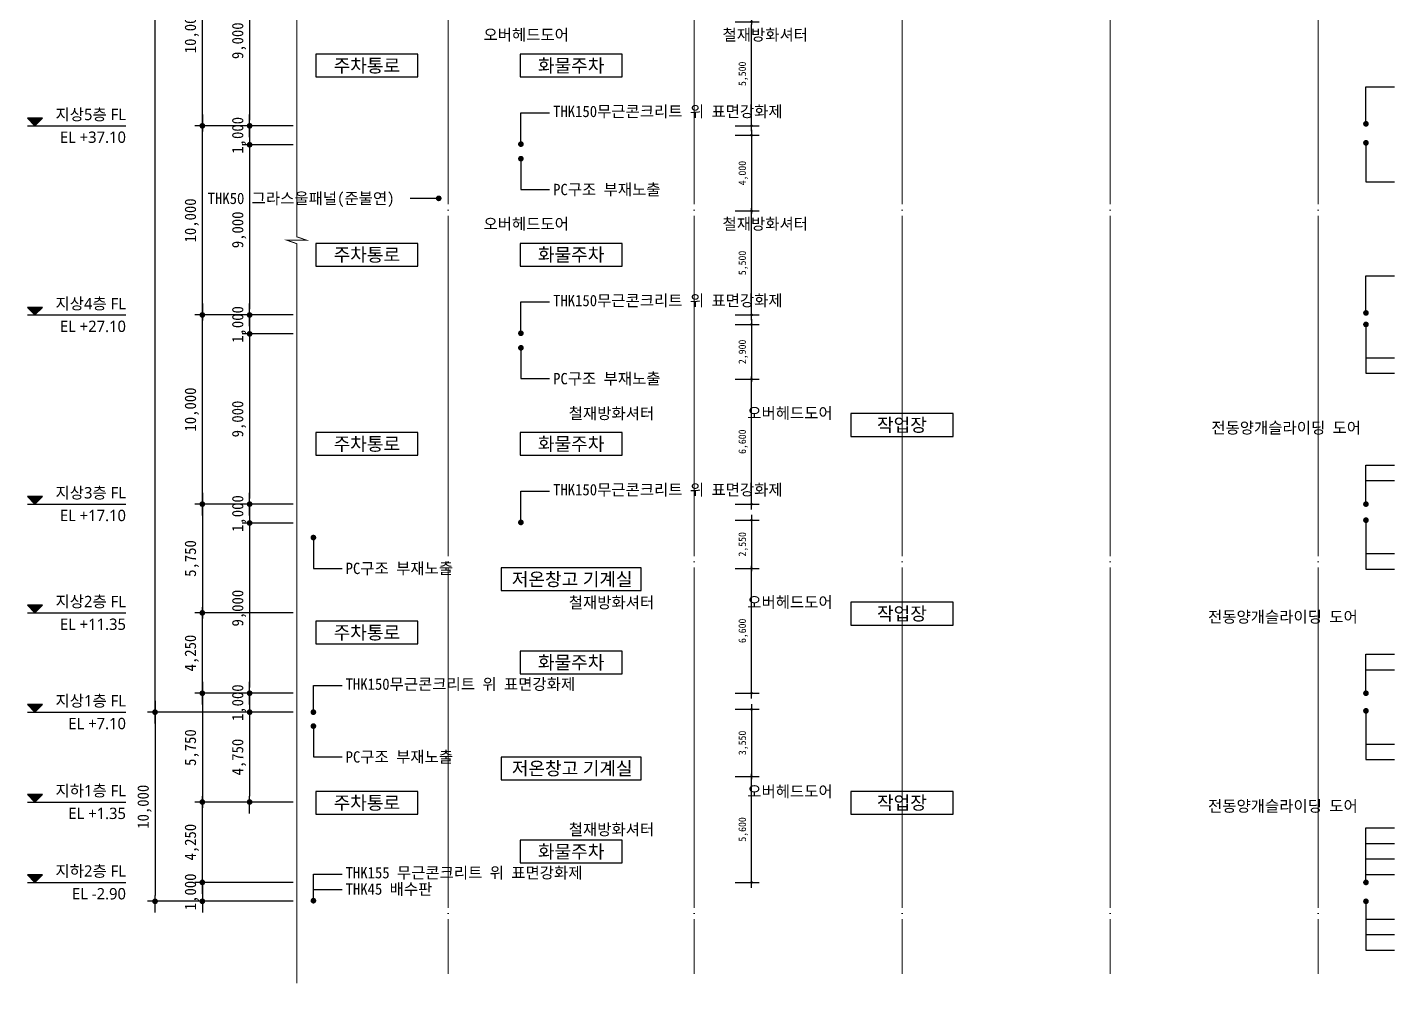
# Model space of a CAD drawing. Header units: inches. Extents: x -1307703 to -645498, y 230939 to 338158.
# Drawn here: x -803686 to -731385, y 231854 to 282415 of the extents above; entities that cross this region are included whole.
import ezdxf
from ezdxf.enums import TextEntityAlignment as Align

# ---------------------------------------------------------------- set-up
doc = ezdxf.new("R2010")
doc.units = ezdxf.units.IN
doc.header["$MEASUREMENT"] = 0
doc.linetypes.add('CEN', pattern=[62, 60, -1, 0, -1])
doc.layers.get('0').update_dxf_attribs({"linetype": 'CONTINUOUS'})
for name, color, linetype, lineweight in [('A-CNTL', 1, 'CEN', 15), ('A-DIMS', 7, 'CONTINUOUS', 25), ('A-MKXS-LEAD', 7, 'CONTINUOUS', 25), ('A-MKXS-TEXT1', 3, 'CONTINUOUS', 25), ('A-MKXX-NAME', 3, 'CONTINUOUS', 25), ('A-MKXX-SYMB', 7, 'CONTINUOUS', 25), ('A-XXXX-SYMB', 7, 'CONTINUOUS', 25), ('A-XXXX-TXT2', 3, 'CONTINUOUS', 25)]:
    doc.layers.add(name, color=color, linetype=linetype, lineweight=lineweight)
doc.layers.add('AA-MARK', color=1, linetype='CONTINUOUS')
doc.styles.add('HY울릉도L', font='')
doc.styles.add('돋움체', font='')
doc.styles.add('맑은고딕', font='malgun.ttf')
doc.styles.get('HY울릉도L').set_extended_font_data('HYwulM')
doc.styles.get('돋움체').set_extended_font_data('DotumChe')
doc.dimstyles.new('CDIM', dxfattribs={"dimtxt": 3, "dimasz": 1.5, "dimexe": 2, "dimexo": 1, "dimgap": 1, "dimtad": 1, "dimdec": 0, "dimrnd": 0.5, "dimzin": 0, "dimdsep": 32, "dimlunit": 6, "dimtxsty": 'HY울릉도L', "dimblk1": '_CIDOT', "dimblk2": '_CIDOT', "dimsah": 1, "dimcen": 5.5, "dimclrd": 2, "dimclre": 2, "dimclrt": 7, "dimadec": 0, "dimazin": 0, "dimtfac": 1, "dimtdec": 0, "dimtix": 1, "dimtmove": 2, "dimatfit": 1, "dimldrblk": '_CIDOT', "dimfxl": 1, "dimtolj": 1, "dimtzin": 0, "dimlwd": -1, "dimarcsym": 0})

# ---------------------------------------------------------------- blocks, each defined once
blk = doc.blocks.new('_CIDOT')
at = {"color": 0, "linetype": 'ByBlock'}
blk.add_line((2, 0), (-1, 0), dxfattribs=at)
at = {"color": 0, "linetype": 'ByBlock', "const_width": 0.5}
blk.add_lwpolyline([(-0.25, 0, 1), (0.25, 0, 1)], format="xyb", close=True, dxfattribs=at)
blk = doc.blocks.new('*D125')
at = {"layer": 'A-DIMS', "lineweight": -2, "transparency": 16777216}
for p, q in [((-789633, 247208), (-794833, 247208)), ((-789633, 241458), (-794833, 241458))]:
    blk.add_line(p, q, dxfattribs=at)
at = {"layer": 'A-DIMS', "transparency": 16777216}
blk.add_line((-794433, 246908), (-794433, 241758), dxfattribs=at)
at = {"layer": 'A-DIMS', "transparency": 16777216, "xscale": 300, "yscale": 300, "zscale": 300}
for p, rotation in [((-794433, 247208), 90), ((-794433, 241458), 270)]:
    blk.add_blockref('_CIDOT', p, dxfattribs=dict(at, rotation=rotation))
at = {"layer": 'A-DIMS', "color": 3, "transparency": 16777216, "insert": (-794990, 244333), "char_height": 600, "attachment_point": 5, "rotation": 90, "style": '돋움체'}
blk.add_mtext('\\A1;5,750', dxfattribs=at)
blk = doc.blocks.new('*D126')
at = {"layer": 'A-DIMS', "lineweight": -2, "transparency": 16777216}
for p, q in [((-789633, 251458), (-794833, 251458)), ((-789633, 247208), (-794833, 247208))]:
    blk.add_line(p, q, dxfattribs=at)
at = {"layer": 'A-DIMS', "transparency": 16777216}
blk.add_line((-794433, 247508), (-794433, 251158), dxfattribs=at)
at = {"layer": 'A-DIMS', "transparency": 16777216, "xscale": 300, "yscale": 300, "zscale": 300}
for p, rotation in [((-794433, 251458), 90), ((-794433, 247208), 270)]:
    blk.add_blockref('_CIDOT', p, dxfattribs=dict(at, rotation=rotation))
at = {"layer": 'A-DIMS', "color": 3, "transparency": 16777216, "insert": (-794990, 249333), "char_height": 600, "attachment_point": 5, "rotation": 90, "style": '돋움체'}
blk.add_mtext('\\A1;4,250', dxfattribs=at)
blk = doc.blocks.new('*D127')
at = {"layer": 'A-DIMS', "lineweight": -2, "transparency": 16777216}
for p, q in [((-789633, 267208), (-794833, 267208)), ((-789633, 257208), (-794833, 257208))]:
    blk.add_line(p, q, dxfattribs=at)
at = {"layer": 'A-DIMS', "transparency": 16777216}
blk.add_line((-794433, 257508), (-794433, 266908), dxfattribs=at)
at = {"layer": 'A-DIMS', "transparency": 16777216, "xscale": 300, "yscale": 300, "zscale": 300}
for p, rotation in [((-794433, 267208), 90), ((-794433, 257208), 270)]:
    blk.add_blockref('_CIDOT', p, dxfattribs=dict(at, rotation=rotation))
at = {"layer": 'A-DIMS', "color": 3, "transparency": 16777216, "insert": (-794990, 262208), "char_height": 600, "attachment_point": 5, "rotation": 90, "style": '돋움체'}
blk.add_mtext('\\A1;10,000', dxfattribs=at)
blk = doc.blocks.new('*D128')
at = {"layer": 'A-DIMS', "lineweight": -2, "transparency": 16777216}
for p, q in [((-789633, 277208), (-794833, 277208)), ((-789633, 267208), (-794833, 267208))]:
    blk.add_line(p, q, dxfattribs=at)
at = {"layer": 'A-DIMS', "transparency": 16777216}
blk.add_line((-794433, 267508), (-794433, 276908), dxfattribs=at)
at = {"layer": 'A-DIMS', "transparency": 16777216, "xscale": 300, "yscale": 300, "zscale": 300}
for p, rotation in [((-794433, 277208), 90), ((-794433, 267208), 270)]:
    blk.add_blockref('_CIDOT', p, dxfattribs=dict(at, rotation=rotation))
at = {"layer": 'A-DIMS', "color": 3, "transparency": 16777216, "insert": (-794990, 272208), "char_height": 600, "attachment_point": 5, "rotation": 90, "style": '돋움체'}
blk.add_mtext('\\A1;10,000', dxfattribs=at)
blk = doc.blocks.new('*D129')
at = {"layer": 'A-DIMS', "lineweight": -2, "transparency": 16777216}
for p, q in [((-789633, 287208), (-794833, 287208)), ((-789633, 277208), (-794833, 277208))]:
    blk.add_line(p, q, dxfattribs=at)
at = {"layer": 'A-DIMS', "transparency": 16777216}
blk.add_line((-794433, 277508), (-794433, 286908), dxfattribs=at)
at = {"layer": 'A-DIMS', "transparency": 16777216, "xscale": 300, "yscale": 300, "zscale": 300}
for p, rotation in [((-794433, 287208), 90), ((-794433, 277208), 270)]:
    blk.add_blockref('_CIDOT', p, dxfattribs=dict(at, rotation=rotation))
at = {"layer": 'A-DIMS', "color": 3, "transparency": 16777216, "insert": (-794990, 282208), "char_height": 600, "attachment_point": 5, "rotation": 90, "style": '돋움체'}
blk.add_mtext('\\A1;10,000', dxfattribs=at)
blk = doc.blocks.new('*D132')
at = {"layer": 'A-DIMS', "lineweight": -2, "transparency": 16777216}
for p, q in [((-789633, 322458), (-797333, 322458)), ((-789633, 246208), (-797333, 246208))]:
    blk.add_line(p, q, dxfattribs=at)
at = {"layer": 'A-DIMS', "transparency": 16777216}
blk.add_line((-796933, 246508), (-796933, 322158), dxfattribs=at)
at = {"layer": 'A-DIMS', "transparency": 16777216, "xscale": 300, "yscale": 300, "zscale": 300}
for p, rotation in [((-796933, 322458), 90), ((-796933, 246208), 270)]:
    blk.add_blockref('_CIDOT', p, dxfattribs=dict(at, rotation=rotation))
at = {"layer": 'A-DIMS', "color": 3, "transparency": 16777216, "insert": (-797490, 284333), "char_height": 600, "attachment_point": 5, "rotation": 90, "style": '돋움체'}
blk.add_mtext('\\A1;76,250', dxfattribs=at)
blk = doc.blocks.new('*D135')
at = {"layer": 'A-DIMS', "lineweight": -2, "transparency": 16777216}
for p, q in [((-789633, 257208), (-794833, 257208)), ((-789633, 251458), (-794833, 251458))]:
    blk.add_line(p, q, dxfattribs=at)
at = {"layer": 'A-DIMS', "transparency": 16777216}
blk.add_line((-794433, 256908), (-794433, 251758), dxfattribs=at)
at = {"layer": 'A-DIMS', "transparency": 16777216, "xscale": 300, "yscale": 300, "zscale": 300}
for p, rotation in [((-794433, 257208), 90), ((-794433, 251458), 270)]:
    blk.add_blockref('_CIDOT', p, dxfattribs=dict(at, rotation=rotation))
at = {"layer": 'A-DIMS', "color": 3, "transparency": 16777216, "insert": (-794990, 254333), "char_height": 600, "attachment_point": 5, "rotation": 90, "style": '돋움체'}
blk.add_mtext('\\A1;5,750', dxfattribs=at)
blk = doc.blocks.new('*D136')
at = {"layer": 'A-DIMS', "lineweight": -2, "transparency": 16777216}
for p, q in [((-789633, 241458), (-794833, 241458)), ((-789633, 237208), (-794833, 237208))]:
    blk.add_line(p, q, dxfattribs=at)
at = {"layer": 'A-DIMS', "transparency": 16777216}
blk.add_line((-794433, 237508), (-794433, 241158), dxfattribs=at)
at = {"layer": 'A-DIMS', "transparency": 16777216, "xscale": 300, "yscale": 300, "zscale": 300}
for p, rotation in [((-794433, 241458), 90), ((-794433, 237208), 270)]:
    blk.add_blockref('_CIDOT', p, dxfattribs=dict(at, rotation=rotation))
at = {"layer": 'A-DIMS', "color": 3, "transparency": 16777216, "insert": (-794990, 239333), "char_height": 600, "attachment_point": 5, "rotation": 90, "style": '돋움체'}
blk.add_mtext('\\A1;4,250', dxfattribs=at)
blk = doc.blocks.new('*D137')
at = {"layer": 'A-DIMS', "lineweight": -2, "transparency": 16777216}
for p, q in [((-789633, 237208), (-794833, 237208)), ((-789633, 236208), (-794833, 236208))]:
    blk.add_line(p, q, dxfattribs=at)
at = {"layer": 'A-DIMS', "transparency": 16777216}
for p, q in [((-794433, 237508), (-794433, 237808)), ((-794433, 237208), (-794433, 236208)), ((-794433, 235908), (-794433, 235608))]:
    blk.add_line(p, q, dxfattribs=at)
at = {"layer": 'A-DIMS', "transparency": 16777216, "xscale": 300, "yscale": 300, "zscale": 300}
for p, rotation in [((-794433, 237208), 270), ((-794433, 236208), 90)]:
    blk.add_blockref('_CIDOT', p, dxfattribs=dict(at, rotation=rotation))
at = {"layer": 'A-DIMS', "color": 3, "transparency": 16777216, "insert": (-794990, 236708), "char_height": 600, "attachment_point": 5, "rotation": 90, "style": '돋움체'}
blk.add_mtext('\\A1;1,000', dxfattribs=at)
blk = doc.blocks.new('*D138')
at = {"layer": 'A-DIMS', "lineweight": -2, "transparency": 16777216}
for p, q in [((-789633, 246208), (-797333, 246208)), ((-789633, 236208), (-797333, 236208))]:
    blk.add_line(p, q, dxfattribs=at)
at = {"layer": 'A-DIMS', "transparency": 16777216}
blk.add_line((-796933, 245908), (-796933, 236508), dxfattribs=at)
at = {"layer": 'A-DIMS', "transparency": 16777216, "xscale": 300, "yscale": 300, "zscale": 300}
for p, rotation in [((-796933, 246208), 90), ((-796933, 236208), 270)]:
    blk.add_blockref('_CIDOT', p, dxfattribs=dict(at, rotation=rotation))
at = {"layer": 'A-DIMS', "color": 3, "transparency": 16777216, "insert": (-797490, 241208), "char_height": 600, "attachment_point": 5, "rotation": 90, "style": '돋움체'}
blk.add_mtext('\\A1;10,000', dxfattribs=at)
blk = doc.blocks.new('*D144')
at = {"layer": 'A-DIMS', "lineweight": -2, "transparency": 16777216}
for p, q in [((-789633, 286208), (-792333, 286208)), ((-789633, 277208), (-792333, 277208))]:
    blk.add_line(p, q, dxfattribs=at)
at = {"layer": 'A-DIMS', "transparency": 16777216}
blk.add_line((-791933, 285908), (-791933, 277508), dxfattribs=at)
at = {"layer": 'A-DIMS', "transparency": 16777216, "xscale": 300, "yscale": 300, "zscale": 300}
for p, rotation in [((-791933, 286208), 90), ((-791933, 277208), 270)]:
    blk.add_blockref('_CIDOT', p, dxfattribs=dict(at, rotation=rotation))
at = {"layer": 'A-DIMS', "color": 3, "transparency": 16777216, "insert": (-792490, 281708), "char_height": 600, "attachment_point": 5, "rotation": 90, "style": '돋움체'}
blk.add_mtext('\\A1;9,000', dxfattribs=at)
blk = doc.blocks.new('*D145')
at = {"layer": 'A-DIMS', "transparency": 16777216}
for p, q in [((-791933, 277508), (-791933, 277808)), ((-791933, 277208), (-791933, 276208)), ((-791933, 275908), (-791933, 275608))]:
    blk.add_line(p, q, dxfattribs=at)
at = {"layer": 'A-DIMS', "lineweight": -2, "transparency": 16777216}
for p, q in [((-789633, 277208), (-792333, 277208)), ((-789633, 276208), (-792333, 276208))]:
    blk.add_line(p, q, dxfattribs=at)
at = {"layer": 'A-DIMS', "transparency": 16777216, "xscale": 300, "yscale": 300, "zscale": 300}
for p, rotation in [((-791933, 277208), 270), ((-791933, 276208), 90)]:
    blk.add_blockref('_CIDOT', p, dxfattribs=dict(at, rotation=rotation))
at = {"layer": 'A-DIMS', "color": 3, "transparency": 16777216, "insert": (-792490, 276708), "char_height": 600, "attachment_point": 5, "rotation": 90, "style": '돋움체'}
blk.add_mtext('\\A1;1,000', dxfattribs=at)
blk = doc.blocks.new('*D146')
at = {"layer": 'A-DIMS', "lineweight": -2, "transparency": 16777216}
for p, q in [((-789633, 276208), (-792333, 276208)), ((-789633, 267208), (-792333, 267208))]:
    blk.add_line(p, q, dxfattribs=at)
at = {"layer": 'A-DIMS', "transparency": 16777216}
blk.add_line((-791933, 275908), (-791933, 267508), dxfattribs=at)
at = {"layer": 'A-DIMS', "transparency": 16777216, "xscale": 300, "yscale": 300, "zscale": 300}
for p, rotation in [((-791933, 276208), 90), ((-791933, 267208), 270)]:
    blk.add_blockref('_CIDOT', p, dxfattribs=dict(at, rotation=rotation))
at = {"layer": 'A-DIMS', "color": 3, "transparency": 16777216, "insert": (-792490, 271708), "char_height": 600, "attachment_point": 5, "rotation": 90, "style": '돋움체'}
blk.add_mtext('\\A1;9,000', dxfattribs=at)
blk = doc.blocks.new('*D147')
at = {"layer": 'A-DIMS', "transparency": 16777216}
for p, q in [((-791933, 267508), (-791933, 267808)), ((-791933, 267208), (-791933, 266208)), ((-791933, 265908), (-791933, 265608))]:
    blk.add_line(p, q, dxfattribs=at)
at = {"layer": 'A-DIMS', "lineweight": -2, "transparency": 16777216}
for p, q in [((-789633, 267208), (-792333, 267208)), ((-789633, 266208), (-792333, 266208))]:
    blk.add_line(p, q, dxfattribs=at)
at = {"layer": 'A-DIMS', "transparency": 16777216, "xscale": 300, "yscale": 300, "zscale": 300}
for p, rotation in [((-791933, 267208), 270), ((-791933, 266208), 90)]:
    blk.add_blockref('_CIDOT', p, dxfattribs=dict(at, rotation=rotation))
at = {"layer": 'A-DIMS', "color": 3, "transparency": 16777216, "insert": (-792490, 266708), "char_height": 600, "attachment_point": 5, "rotation": 90, "style": '돋움체'}
blk.add_mtext('\\A1;1,000', dxfattribs=at)
blk = doc.blocks.new('*D148')
at = {"layer": 'A-DIMS', "lineweight": -2, "transparency": 16777216}
for p, q in [((-789633, 266208), (-792333, 266208)), ((-789633, 257208), (-792333, 257208))]:
    blk.add_line(p, q, dxfattribs=at)
at = {"layer": 'A-DIMS', "transparency": 16777216}
blk.add_line((-791933, 265908), (-791933, 257508), dxfattribs=at)
at = {"layer": 'A-DIMS', "transparency": 16777216, "xscale": 300, "yscale": 300, "zscale": 300}
for p, rotation in [((-791933, 266208), 90), ((-791933, 257208), 270)]:
    blk.add_blockref('_CIDOT', p, dxfattribs=dict(at, rotation=rotation))
at = {"layer": 'A-DIMS', "color": 3, "transparency": 16777216, "insert": (-792490, 261708), "char_height": 600, "attachment_point": 5, "rotation": 90, "style": '돋움체'}
blk.add_mtext('\\A1;9,000', dxfattribs=at)
blk = doc.blocks.new('*D149')
at = {"layer": 'A-DIMS', "transparency": 16777216}
for p, q in [((-791933, 257508), (-791933, 257808)), ((-791933, 257208), (-791933, 256208)), ((-791933, 255908), (-791933, 255608))]:
    blk.add_line(p, q, dxfattribs=at)
at = {"layer": 'A-DIMS', "lineweight": -2, "transparency": 16777216}
for p, q in [((-789633, 257208), (-792333, 257208)), ((-789633, 256208), (-792333, 256208))]:
    blk.add_line(p, q, dxfattribs=at)
at = {"layer": 'A-DIMS', "transparency": 16777216, "xscale": 300, "yscale": 300, "zscale": 300}
for p, rotation in [((-791933, 257208), 270), ((-791933, 256208), 90)]:
    blk.add_blockref('_CIDOT', p, dxfattribs=dict(at, rotation=rotation))
at = {"layer": 'A-DIMS', "color": 3, "transparency": 16777216, "insert": (-792490, 256708), "char_height": 600, "attachment_point": 5, "rotation": 90, "style": '돋움체'}
blk.add_mtext('\\A1;1,000', dxfattribs=at)
blk = doc.blocks.new('*D150')
at = {"layer": 'A-DIMS', "lineweight": -2, "transparency": 16777216}
for p, q in [((-789633, 256208), (-792333, 256208)), ((-789633, 247208), (-792333, 247208))]:
    blk.add_line(p, q, dxfattribs=at)
at = {"layer": 'A-DIMS', "transparency": 16777216}
blk.add_line((-791933, 255908), (-791933, 247508), dxfattribs=at)
at = {"layer": 'A-DIMS', "transparency": 16777216, "xscale": 300, "yscale": 300, "zscale": 300}
for p, rotation in [((-791933, 256208), 90), ((-791933, 247208), 270)]:
    blk.add_blockref('_CIDOT', p, dxfattribs=dict(at, rotation=rotation))
at = {"layer": 'A-DIMS', "color": 3, "transparency": 16777216, "insert": (-792490, 251708), "char_height": 600, "attachment_point": 5, "rotation": 90, "style": '돋움체'}
blk.add_mtext('\\A1;9,000', dxfattribs=at)
blk = doc.blocks.new('*D151')
at = {"layer": 'A-DIMS', "transparency": 16777216}
for p, q in [((-791933, 247508), (-791933, 247808)), ((-791933, 247208), (-791933, 246208)), ((-791933, 245908), (-791933, 245608))]:
    blk.add_line(p, q, dxfattribs=at)
at = {"layer": 'A-DIMS', "lineweight": -2, "transparency": 16777216}
for p, q in [((-789633, 247208), (-792333, 247208)), ((-789633, 246208), (-792333, 246208))]:
    blk.add_line(p, q, dxfattribs=at)
at = {"layer": 'A-DIMS', "transparency": 16777216, "xscale": 300, "yscale": 300, "zscale": 300}
for p, rotation in [((-791933, 247208), 270), ((-791933, 246208), 90)]:
    blk.add_blockref('_CIDOT', p, dxfattribs=dict(at, rotation=rotation))
at = {"layer": 'A-DIMS', "color": 3, "transparency": 16777216, "insert": (-792490, 246708), "char_height": 600, "attachment_point": 5, "rotation": 90, "style": '돋움체'}
blk.add_mtext('\\A1;1,000', dxfattribs=at)
blk = doc.blocks.new('*D152')
at = {"layer": 'A-DIMS', "lineweight": -2, "transparency": 16777216}
for p, q in [((-789633, 246208), (-792333, 246208)), ((-789633, 241458), (-792333, 241458))]:
    blk.add_line(p, q, dxfattribs=at)
at = {"layer": 'A-DIMS', "transparency": 16777216}
blk.add_line((-791933, 245908), (-791933, 241758), dxfattribs=at)
at = {"layer": 'A-DIMS', "transparency": 16777216, "xscale": 300, "yscale": 300, "zscale": 300}
for p, rotation in [((-791933, 246208), 90), ((-791933, 241458), 270)]:
    blk.add_blockref('_CIDOT', p, dxfattribs=dict(at, rotation=rotation))
at = {"layer": 'A-DIMS', "color": 3, "transparency": 16777216, "insert": (-792490, 243833), "char_height": 600, "attachment_point": 5, "rotation": 90, "style": '돋움체'}
blk.add_mtext('\\A1;4,750', dxfattribs=at)
blk = doc.blocks.new('*D185')
at = {"layer": 'A-DIMS', "lineweight": -2, "transparency": 16777216}
for p, q in [((-766263, 282708), (-764993, 282708)), ((-766263, 277208), (-764993, 277208))]:
    blk.add_line(p, q, dxfattribs=at)
at = {"layer": 'A-DIMS', "transparency": 16777216}
blk.add_line((-765393, 277348), (-765393, 282568), dxfattribs=at)
at = {"layer": 'A-DIMS', "transparency": 16777216, "xscale": 140, "yscale": 140, "zscale": 140}
for p, rotation in [((-765393, 282708), 90), ((-765393, 277208), 270)]:
    blk.add_blockref('_CIDOT', p, dxfattribs=dict(at, rotation=rotation))
at = {"layer": 'A-DIMS', "color": 3, "transparency": 16777216, "insert": (-765831, 279958), "char_height": 400, "attachment_point": 5, "rotation": 90, "style": '돋움체'}
blk.add_mtext('\\A1;5,500', dxfattribs=at)
blk = doc.blocks.new('*D186')
at = {"layer": 'A-DIMS', "lineweight": -2, "transparency": 16777216}
for p, q in [((-766263, 276708), (-764993, 276708)), ((-766263, 272708), (-764993, 272708))]:
    blk.add_line(p, q, dxfattribs=at)
at = {"layer": 'A-DIMS', "transparency": 16777216}
blk.add_line((-765393, 276568), (-765393, 272848), dxfattribs=at)
at = {"layer": 'A-DIMS', "transparency": 16777216, "xscale": 140, "yscale": 140, "zscale": 140}
for p, rotation in [((-765393, 276708), 90), ((-765393, 272708), 270)]:
    blk.add_blockref('_CIDOT', p, dxfattribs=dict(at, rotation=rotation))
at = {"layer": 'A-DIMS', "color": 3, "transparency": 16777216, "insert": (-765831, 274708), "char_height": 400, "attachment_point": 5, "rotation": 90, "style": '돋움체'}
blk.add_mtext('\\A1;4,000', dxfattribs=at)
blk = doc.blocks.new('*D187')
at = {"layer": 'A-DIMS', "lineweight": -2, "transparency": 16777216}
for p, q in [((-766263, 272708), (-764993, 272708)), ((-766263, 267208), (-764993, 267208))]:
    blk.add_line(p, q, dxfattribs=at)
at = {"layer": 'A-DIMS', "transparency": 16777216}
blk.add_line((-765393, 267348), (-765393, 272568), dxfattribs=at)
at = {"layer": 'A-DIMS', "transparency": 16777216, "xscale": 140, "yscale": 140, "zscale": 140}
for p, rotation in [((-765393, 272708), 90), ((-765393, 267208), 270)]:
    blk.add_blockref('_CIDOT', p, dxfattribs=dict(at, rotation=rotation))
at = {"layer": 'A-DIMS', "color": 3, "transparency": 16777216, "insert": (-765831, 269958), "char_height": 400, "attachment_point": 5, "rotation": 90, "style": '돋움체'}
blk.add_mtext('\\A1;5,500', dxfattribs=at)
blk = doc.blocks.new('*D188')
at = {"layer": 'A-DIMS', "lineweight": -2, "transparency": 16777216}
for p, q in [((-766263, 266708), (-764993, 266708)), ((-766263, 263808), (-764993, 263808))]:
    blk.add_line(p, q, dxfattribs=at)
at = {"layer": 'A-DIMS', "transparency": 16777216}
blk.add_line((-765393, 266568), (-765393, 263948), dxfattribs=at)
at = {"layer": 'A-DIMS', "transparency": 16777216, "xscale": 140, "yscale": 140, "zscale": 140}
for p, rotation in [((-765393, 266708), 90), ((-765393, 263808), 270)]:
    blk.add_blockref('_CIDOT', p, dxfattribs=dict(at, rotation=rotation))
at = {"layer": 'A-DIMS', "color": 3, "transparency": 16777216, "insert": (-765831, 265258), "char_height": 400, "attachment_point": 5, "rotation": 90, "style": '돋움체'}
blk.add_mtext('\\A1;2,900', dxfattribs=at)
blk = doc.blocks.new('*D189')
at = {"layer": 'A-DIMS', "lineweight": -2, "transparency": 16777216}
for p, q in [((-766263, 263808), (-764993, 263808)), ((-766263, 257208), (-764993, 257208))]:
    blk.add_line(p, q, dxfattribs=at)
at = {"layer": 'A-DIMS', "transparency": 16777216}
blk.add_line((-765393, 257348), (-765393, 263668), dxfattribs=at)
at = {"layer": 'A-DIMS', "transparency": 16777216, "xscale": 140, "yscale": 140, "zscale": 140}
for p, rotation in [((-765393, 263808), 90), ((-765393, 257208), 270)]:
    blk.add_blockref('_CIDOT', p, dxfattribs=dict(at, rotation=rotation))
at = {"layer": 'A-DIMS', "color": 3, "transparency": 16777216, "insert": (-765831, 260508), "char_height": 400, "attachment_point": 5, "rotation": 90, "style": '돋움체'}
blk.add_mtext('\\A1;6,600', dxfattribs=at)
blk = doc.blocks.new('*D190')
at = {"layer": 'A-DIMS', "lineweight": -2, "transparency": 16777216}
for p, q in [((-766263, 256358), (-764993, 256358)), ((-766263, 253808), (-764993, 253808))]:
    blk.add_line(p, q, dxfattribs=at)
at = {"layer": 'A-DIMS', "transparency": 16777216}
blk.add_line((-765393, 256218), (-765393, 253948), dxfattribs=at)
at = {"layer": 'A-DIMS', "transparency": 16777216, "xscale": 140, "yscale": 140, "zscale": 140}
for p, rotation in [((-765393, 256358), 90), ((-765393, 253808), 270)]:
    blk.add_blockref('_CIDOT', p, dxfattribs=dict(at, rotation=rotation))
at = {"layer": 'A-DIMS', "color": 3, "transparency": 16777216, "insert": (-765831, 255083), "char_height": 400, "attachment_point": 5, "rotation": 90, "style": '돋움체'}
blk.add_mtext('\\A1;2,550', dxfattribs=at)
blk = doc.blocks.new('*D191')
at = {"layer": 'A-DIMS', "lineweight": -2, "transparency": 16777216}
for p, q in [((-766263, 253808), (-764993, 253808)), ((-766263, 247208), (-764993, 247208))]:
    blk.add_line(p, q, dxfattribs=at)
at = {"layer": 'A-DIMS', "transparency": 16777216}
blk.add_line((-765393, 247348), (-765393, 253668), dxfattribs=at)
at = {"layer": 'A-DIMS', "transparency": 16777216, "xscale": 140, "yscale": 140, "zscale": 140}
for p, rotation in [((-765393, 253808), 90), ((-765393, 247208), 270)]:
    blk.add_blockref('_CIDOT', p, dxfattribs=dict(at, rotation=rotation))
at = {"layer": 'A-DIMS', "color": 3, "transparency": 16777216, "insert": (-765831, 250508), "char_height": 400, "attachment_point": 5, "rotation": 90, "style": '돋움체'}
blk.add_mtext('\\A1;6,600', dxfattribs=at)
blk = doc.blocks.new('*D192')
at = {"layer": 'A-DIMS', "lineweight": -2, "transparency": 16777216}
for p, q in [((-766263, 246358), (-764993, 246358)), ((-766263, 242808), (-764993, 242808))]:
    blk.add_line(p, q, dxfattribs=at)
at = {"layer": 'A-DIMS', "transparency": 16777216}
blk.add_line((-765393, 246218), (-765393, 242948), dxfattribs=at)
at = {"layer": 'A-DIMS', "transparency": 16777216, "xscale": 140, "yscale": 140, "zscale": 140}
for p, rotation in [((-765393, 246358), 90), ((-765393, 242808), 270)]:
    blk.add_blockref('_CIDOT', p, dxfattribs=dict(at, rotation=rotation))
at = {"layer": 'A-DIMS', "color": 3, "transparency": 16777216, "insert": (-765831, 244583), "char_height": 400, "attachment_point": 5, "rotation": 90, "style": '돋움체'}
blk.add_mtext('\\A1;3,550', dxfattribs=at)
blk = doc.blocks.new('*D193')
at = {"layer": 'A-DIMS', "lineweight": -2, "transparency": 16777216}
for p, q in [((-766263, 242808), (-764993, 242808)), ((-766263, 237208), (-764993, 237208))]:
    blk.add_line(p, q, dxfattribs=at)
at = {"layer": 'A-DIMS', "transparency": 16777216}
blk.add_line((-765393, 237348), (-765393, 242668), dxfattribs=at)
at = {"layer": 'A-DIMS', "transparency": 16777216, "xscale": 140, "yscale": 140, "zscale": 140}
for p, rotation in [((-765393, 242808), 90), ((-765393, 237208), 270)]:
    blk.add_blockref('_CIDOT', p, dxfattribs=dict(at, rotation=rotation))
at = {"layer": 'A-DIMS', "color": 3, "transparency": 16777216, "insert": (-765831, 240008), "char_height": 400, "attachment_point": 5, "rotation": 90, "style": '돋움체'}
blk.add_mtext('\\A1;5,600', dxfattribs=at)

msp = doc.modelspace()

# ---------------------------------------------------------------- hatches: boundary and pattern name
at = {"layer": 'A-XXXX-SYMB'}
for points in [[(-803286.2, 277208.1), (-802886.2, 277608.1), (-803686.2, 277608.1)], [(-803286.2, 267208.1), (-802886.2, 267608.1), (-803686.2, 267608.1)], [(-803286.2, 257208.1), (-802886.2, 257608.1), (-803686.2, 257608.1)], [(-803286.2, 251458.1), (-802886.2, 251858.1), (-803686.2, 251858.1)], [(-803286.2, 246208.1), (-802886.2, 246608.1), (-803686.2, 246608.1)], [(-803286.2, 241458.1), (-802886.2, 241858.1), (-803686.2, 241858.1)], [(-803286.2, 237208.1), (-802886.2, 237608.1), (-803686.2, 237608.1)]]:
    msp.add_hatch(color=256, dxfattribs=at).paths.add_polyline_path(points)

# ---------------------------------------------------------------- linework, layer by layer
at = {"layer": 'A-CNTL', "ltscale": 300}
for p, q in [((-781432.8, 328258.1), (-781432.8, 232379.2)), ((-768432.8, 328258.1), (-768432.8, 232379.2)), ((-757432.8, 328258.1), (-757432.8, 232379.2)), ((-746432.8, 328258.1), (-746432.8, 232379.2)), ((-735432.8, 328258.1), (-735432.8, 232379.2))]:
    msp.add_line(p, q, dxfattribs=at)
at = {"layer": 'A-MKXS-LEAD'}
for p, q in [((-732902.3, 277314.9), (-732902.3, 279271.2)), ((-732902.3, 279271.2), (-731385.2, 279271.2)), ((-777588, 276239.9), (-777588, 277896.2)), ((-777588, 277896.2), (-776070.9, 277896.2)), ((-732902.3, 276307.4), (-732902.3, 274244.2)), ((-777588, 275470.9), (-777588, 273841.9)), ((-732902.3, 274244.2), (-731385.2, 274244.2)), ((-781932.8, 273373), (-783449.9, 273373)), ((-777588, 273841.9), (-776070.9, 273841.9)), ((-732902.3, 267314.9), (-732902.3, 269271.2)), ((-732902.3, 269271.2), (-731385.2, 269271.2)), ((-777588, 266239.9), (-777588, 267896.2)), ((-777588, 267896.2), (-776070.9, 267896.2)), ((-732902.3, 266708.1), (-732902.3, 264125.4)), ((-777588, 265470.9), (-777588, 263841.9)), ((-732902.3, 264944.9), (-731385.2, 264944.9)), ((-732902.3, 264125.4), (-731385.2, 264125.4)), ((-777588, 263841.9), (-776070.9, 263841.9)), ((-732902.3, 257208.1), (-732902.3, 259271.2)), ((-732902.3, 259271.2), (-731385.2, 259271.2)), ((-732902.3, 258451.7), (-731385.2, 258451.7)), ((-777588, 256239.9), (-777588, 257896.2)), ((-777588, 257896.2), (-776070.9, 257896.2)), ((-732902.3, 256358.1), (-732902.3, 253775.4)), ((-788559.9, 255439.1), (-788559.9, 253810)), ((-732902.3, 254594.9), (-731385.2, 254594.9)), ((-788559.9, 253810), (-787042.8, 253810)), ((-732902.3, 253775.4), (-731385.2, 253775.4)), ((-732902.3, 247208.1), (-732902.3, 249271.2)), ((-732902.3, 249271.2), (-731385.2, 249271.2)), ((-732902.3, 248451.7), (-731385.2, 248451.7)), ((-788559.9, 246208.1), (-788559.9, 247614.4)), ((-788559.9, 247614.4), (-787042.8, 247614.4)), ((-732902.3, 246279.9), (-732902.3, 243697.2)), ((-788559.9, 245470.9), (-788559.9, 243841.9)), ((-732902.3, 244516.7), (-731385.2, 244516.7)), ((-788559.9, 243841.9), (-787042.8, 243841.9)), ((-732902.3, 243697.2), (-731385.2, 243697.2)), ((-732902.3, 237208.1), (-732902.3, 240090.7)), ((-732902.3, 240090.7), (-731385.2, 240090.7)), ((-732902.3, 239271.2), (-731385.2, 239271.2)), ((-732902.3, 238451.7), (-731385.2, 238451.7)), ((-788559.9, 236239.9), (-788559.9, 237646.2)), ((-788559.9, 237646.2), (-787042.8, 237646.2)), ((-732902.3, 237632.2), (-731385.2, 237632.2)), ((-788559.9, 236826.7), (-787042.8, 236826.7)), ((-732902.3, 236208.1), (-732902.3, 233625.4)), ((-732902.3, 235264.4), (-731385.2, 235264.4)), ((-732902.3, 234444.9), (-731385.2, 234444.9)), ((-732902.3, 233625.4), (-731385.2, 233625.4))]:
    msp.add_line(p, q, dxfattribs=at)
at = {"layer": 'A-MKXS-LEAD', "elevation": -22.8}
for points in [[(-781488, 280454.8, 0, 200, 0), (-781188, 280974.4, 0, 0, 0), (-780592, 282006.7, 0, 0, 0), (-779792, 282006.7, 0, 0, 0)], [(-781488, 270454.8, 0, 200, 0), (-781188, 270974.4, 0, 0, 0), (-780592, 272006.7, 0, 0, 0), (-779792, 272006.7, 0, 0, 0)]]:
    msp.add_lwpolyline(points, format="xyseb", dxfattribs=at)
at = {"layer": 'A-MKXS-LEAD'}
for points in [[(-768845.3, 280454.8, 0, 200, 0), (-768545.3, 280974.4, 0, 0, 0), (-767949.3, 282006.7, 0, 0, 0), (-767149.3, 282006.7, 0, 0, 0)], [(-768845.3, 270454.8, 0, 200, 0), (-768545.3, 270974.4, 0, 0, 0), (-767949.3, 272006.7, 0, 0, 0), (-767149.3, 272006.7, 0, 0, 0)], [(-768845.3, 260454.8, 0, 200, 0), (-769145.3, 260974.4, 0, 0, 0), (-769741.3, 262006.7, 0, 0, 0), (-770541.3, 262006.7, 0, 0, 0)], [(-767537.3, 260454.8, 0, 200, 0), (-767237.3, 260974.4, 0, 0, 0), (-766641.3, 262006.7, 0, 0, 0), (-765841.3, 262006.7, 0, 0, 0)], [(-743298.2, 259161, 0, 200, 0), (-742998.2, 259680.7, 0, 0, 0), (-742104.2, 261229.1, 0, 0, 0), (-741304.2, 261229.1, 0, 0, 0)], [(-768845.3, 250454.8, 0, 200, 0), (-769145.3, 250974.4, 0, 0, 0), (-769741.3, 252006.7, 0, 0, 0), (-770541.3, 252006.7, 0, 0, 0)], [(-767537.3, 250454.8, 0, 200, 0), (-767237.3, 250974.4, 0, 0, 0), (-766641.3, 252006.7, 0, 0, 0), (-765841.3, 252006.7, 0, 0, 0)], [(-743471.7, 249164.7, 0, 200, 0), (-743171.7, 249684.3, 0, 0, 0), (-742277.7, 251232.7, 0, 0, 0), (-741477.7, 251232.7, 0, 0, 0)], [(-767537.3, 240454.8, 0, 200, 0), (-767237.3, 240974.4, 0, 0, 0), (-766641.3, 242006.7, 0, 0, 0), (-765841.3, 242006.7, 0, 0, 0)], [(-743471.7, 239164.7, 0, 200, 0), (-743171.7, 239684.3, 0, 0, 0), (-742277.7, 241232.7, 0, 0, 0), (-741477.7, 241232.7, 0, 0, 0)], [(-768845.3, 238454.8, 0, 200, 0), (-769145.3, 238974.4, 0, 0, 0), (-769741.3, 240006.7, 0, 0, 0), (-770541.3, 240006.7, 0, 0, 0)]]:
    msp.add_lwpolyline(points, format="xyseb", dxfattribs=at)
at = {"layer": 'A-MKXS-LEAD', "const_width": 150}
for points in [[(-732902.3, 277239.9, -1), (-732902.3, 277389.9, -1)], [(-777588, 276164.9, -1), (-777588, 276314.9, -1)], [(-732902.3, 276382.4, 1), (-732902.3, 276232.4, 1)], [(-777588, 275545.9, 1), (-777588, 275395.9, 1)], [(-781932.8, 273448, -1), (-781932.8, 273298, -1)], [(-732902.3, 267239.9, -1), (-732902.3, 267389.9, -1)], [(-732902.3, 266783.1, 1), (-732902.3, 266633.1, 1)], [(-777588, 266164.9, -1), (-777588, 266314.9, -1)], [(-777588, 265545.9, 1), (-777588, 265395.9, 1)], [(-732902.3, 257133.1, -1), (-732902.3, 257283.1, -1)], [(-777588, 256164.9, -1), (-777588, 256314.9, -1)], [(-732902.3, 256433.1, 1), (-732902.3, 256283.1, 1)], [(-788559.9, 255514.1, 1), (-788559.9, 255364.1, 1)], [(-732902.3, 247133.1, -1), (-732902.3, 247283.1, -1)], [(-788559.9, 246133.1, -1), (-788559.9, 246283.1, -1)], [(-732902.3, 246354.9, 1), (-732902.3, 246204.9, 1)], [(-788559.9, 245545.9, 1), (-788559.9, 245395.9, 1)], [(-732902.3, 237133.1, -1), (-732902.3, 237283.1, -1)], [(-788559.9, 236164.9, -1), (-788559.9, 236314.9, -1)], [(-732902.3, 236283.1, 1), (-732902.3, 236133.1, 1)]]:
    msp.add_lwpolyline(points, format="xyb", close=True, dxfattribs=at)
at = {"layer": 'A-MKXX-SYMB'}
for points in [[(-788432.8, 279791.3), (-783032.8, 279791.3), (-783032.8, 280991.3), (-788432.8, 280991.3)], [(-777632.8, 279791.3), (-772232.8, 279791.3), (-772232.8, 280991.3), (-777632.8, 280991.3)], [(-788432.8, 269791.3), (-783032.8, 269791.3), (-783032.8, 270991.3), (-788432.8, 270991.3)], [(-777632.8, 269791.3), (-772232.8, 269791.3), (-772232.8, 270991.3), (-777632.8, 270991.3)], [(-760132.8, 260791.3), (-754732.8, 260791.3), (-754732.8, 261991.3), (-760132.8, 261991.3)], [(-788432.8, 259791.3), (-783032.8, 259791.3), (-783032.8, 260991.3), (-788432.8, 260991.3)], [(-777632.8, 259791.3), (-772232.8, 259791.3), (-772232.8, 260991.3), (-777632.8, 260991.3)], [(-778632.8, 252633.1), (-771232.8, 252633.1), (-771232.8, 253833.1), (-778632.8, 253833.1)], [(-760132.8, 250815.2), (-754732.8, 250815.2), (-754732.8, 252015.2), (-760132.8, 252015.2)], [(-788432.8, 249815.2), (-783032.8, 249815.2), (-783032.8, 251015.2), (-788432.8, 251015.2)], [(-777632.8, 248235), (-772232.8, 248235), (-772232.8, 249435), (-777632.8, 249435)], [(-778632.8, 242633.1), (-771232.8, 242633.1), (-771232.8, 243833.1), (-778632.8, 243833.1)], [(-788432.8, 240815.2), (-783032.8, 240815.2), (-783032.8, 242015.2), (-788432.8, 242015.2)], [(-760132.8, 240815.2), (-754732.8, 240815.2), (-754732.8, 242015.2), (-760132.8, 242015.2)], [(-777632.8, 238235), (-772232.8, 238235), (-772232.8, 239435), (-777632.8, 239435)]]:
    msp.add_lwpolyline(points, close=True, dxfattribs=at)
at = {"layer": 'A-XXXX-SYMB'}
for p, q in [((-803686.2, 277608.1), (-803286.2, 277208.1)), ((-802886.2, 277608.1), (-803686.2, 277608.1)), ((-803686.2, 277208.1), (-798472.9, 277208.1)), ((-803286.2, 277208.1), (-802886.2, 277608.1)), ((-803686.2, 267608.1), (-803286.2, 267208.1)), ((-802886.2, 267608.1), (-803686.2, 267608.1)), ((-803286.2, 267208.1), (-802886.2, 267608.1)), ((-803686.2, 267208.1), (-798472.9, 267208.1)), ((-803686.2, 257608.1), (-803286.2, 257208.1)), ((-802886.2, 257608.1), (-803686.2, 257608.1)), ((-803286.2, 257208.1), (-802886.2, 257608.1)), ((-803686.2, 257208.1), (-798472.9, 257208.1)), ((-803686.2, 251858.1), (-803286.2, 251458.1)), ((-802886.2, 251858.1), (-803686.2, 251858.1)), ((-803286.2, 251458.1), (-802886.2, 251858.1)), ((-803686.2, 251458.1), (-798472.9, 251458.1)), ((-803686.2, 246608.1), (-803286.2, 246208.1)), ((-802886.2, 246608.1), (-803686.2, 246608.1)), ((-803286.2, 246208.1), (-802886.2, 246608.1)), ((-803686.2, 246208.1), (-798472.9, 246208.1)), ((-803686.2, 241858.1), (-803286.2, 241458.1)), ((-802886.2, 241858.1), (-803686.2, 241858.1)), ((-803286.2, 241458.1), (-802886.2, 241858.1)), ((-803686.2, 241458.1), (-798472.9, 241458.1)), ((-803686.2, 237608.1), (-803286.2, 237208.1)), ((-802886.2, 237608.1), (-803686.2, 237608.1)), ((-803686.2, 237208.1), (-798472.9, 237208.1)), ((-803286.2, 237208.1), (-802886.2, 237608.1))]:
    msp.add_line(p, q, dxfattribs=at)
at = {"layer": 'AA-MARK', "const_width": 50}
msp.add_lwpolyline([(-789432.2, 231879.2), (-789432.2, 270975.5), (-789954, 271158.1), (-788911.7, 271158.1), (-789432.8, 271340.6), (-789432.8, 328258.1)], dxfattribs=at)

# ---------------------------------------------------------------- texts
at = {"layer": 'A-MKXS-TEXT1', "style": '돋움체'}
for s, p in [('오버헤드도어', (-779567.7, 282021.5, -22.8)), ('철재방화셔터', (-766925.1, 282021.5)), ('THK150무근콘크리트 위 표면강화제', (-775885.4, 277971.1)), ('PC구조 부재노출', (-775884.5, 273841.9)), ('THK50 그라스울패널(준불연)', (-794150.3, 273373)), ('오버헤드도어', (-779567.7, 272021.5, -22.8)), ('철재방화셔터', (-766925.1, 272021.5)), ('THK150무근콘크리트 위 표면강화제', (-775885.4, 267971.1)), ('PC구조 부재노출', (-775884.5, 263841.9)), ('오버헤드도어', (-765617.1, 262021.5)), ('전동양개슬라이딩 도어', (-741079.9, 261243.8)), ('THK150무근콘크리트 위 표면강화제', (-775885.4, 257971.1)), ('PC구조 부재노출', (-786856.4, 253810)), ('오버헤드도어', (-765617.1, 252021.5)), ('전동양개슬라이딩 도어', (-741253.5, 251247.5)), ('THK150무근콘크리트 위 표면강화제', (-786857.3, 247689.2)), ('PC구조 부재노출', (-786856.4, 243841.9)), ('오버헤드도어', (-765617.1, 242021.5)), ('전동양개슬라이딩 도어', (-741253.5, 241247.5)), ('THK155 무근콘크리트 위 표면강화제', (-786857.3, 237721.1)), ('THK45 배수판', (-786856.4, 236857.2))]:
    msp.add_text(s, height=600, dxfattribs=at).set_placement(p, align=Align.MIDDLE_LEFT)
for p in [(-770541.3, 262006.7), (-770541.3, 252006.7), (-770541.3, 240006.7)]:
    msp.add_text('철재방화셔터', height=600, dxfattribs=at).set_placement(p, align=Align.MIDDLE_RIGHT)
at = {"layer": 'A-MKXX-NAME', "style": '맑은고딕'}
for s, p in [('주차통로', (-785732.8, 280391.3)), ('화물주차', (-774931.9, 280391.3)), ('주차통로', (-785732.8, 270391.3)), ('화물주차', (-774931.9, 270391.3)), ('작업장', (-757440.4, 261391.3)), ('주차통로', (-785732.8, 260391.3)), ('화물주차', (-774931.9, 260391.3)), ('저온창고 기계실', (-774874.3, 253233.1)), ('작업장', (-757440.4, 251415.2)), ('주차통로', (-785732.8, 250415.2)), ('화물주차', (-774931.9, 248835)), ('저온창고 기계실', (-774874.3, 243233.1)), ('주차통로', (-785732.8, 241415.2)), ('작업장', (-757440.4, 241415.2)), ('화물주차', (-774931.9, 238835))]:
    msp.add_text(s, height=700, dxfattribs=at).set_placement(p, align=Align.MIDDLE_CENTER)
at = {"layer": 'A-XXXX-TXT2', "style": '맑은고딕'}
for s, p in [('지상5층 FL', (-798472.9, 277808.1)), ('EL +37.10', (-798472.9, 276608.1)), ('지상4층 FL', (-798472.9, 267808.1)), ('EL +27.10', (-798472.9, 266608.1)), ('지상3층 FL', (-798472.9, 257808.1)), ('EL +17.10', (-798472.9, 256608.1)), ('지상2층 FL', (-798472.9, 252058.1)), ('EL +11.35', (-798472.9, 250858.1)), ('지상1층 FL', (-798472.9, 246808.1)), ('EL +7.10', (-798472.9, 245608.1)), ('지하1층 FL', (-798472.9, 242058.1)), ('EL +1.35', (-798472.9, 240858.1)), ('지하2층 FL', (-798472.9, 237808.1)), ('EL -2.90', (-798472.9, 236608.1))]:
    msp.add_text(s, height=600, dxfattribs=at).set_placement(p, align=Align.MIDDLE_RIGHT)

# ---------------------------------------------------------------- dimensions: what is measured, and where the dimension line sits
at = {"layer": 'A-DIMS'}
for base, p1, p2, angle, override, picture, middle in [((-796932.8, 322458.1), (-789432.8, 246208.1), (-789432.8, 322458.1), 90, {"dimscale": 200, "dimtxsty": '돋움체', "dimclrd": 256, "dimclre": 256, "dimclrt": 3}, '*D132', (-797490, 284333.1)), ((-794432.8, 287208.1), (-789432.8, 277208.1), (-789432.8, 287208.1), 90, {"dimscale": 200, "dimtxsty": '돋움체', "dimclrd": 256, "dimclre": 256, "dimclrt": 3}, '*D129', (-794990, 282208.1)), ((-791932.8, 277208.1), (-789432.8, 286208.1), (-789432.8, 277208.1), 90, {"dimscale": 200, "dimtxsty": '돋움체', "dimclrd": 256, "dimclre": 256, "dimclrt": 3}, '*D144', (-792490, 281708.1)), ((-765392.8, 282708.1), (-766463.4, 277208.1), (-766463.4, 282708.1), 270, {"dimscale": 200, "dimtxt": 2, "dimasz": 0.7, "dimtxsty": '돋움체', "dimclrd": 256, "dimclre": 256, "dimclrt": 3}, '*D185', (-765830.9, 279958.1)), ((-794432.8, 277208.1), (-789432.8, 267208.1), (-789432.8, 277208.1), 90, {"dimscale": 200, "dimtxsty": '돋움체', "dimclrd": 256, "dimclre": 256, "dimclrt": 3}, '*D128', (-794990, 272208.1)), ((-791932.8, 276208.1), (-789432.8, 277208.1), (-789432.8, 276208.1), 90, {"dimscale": 200, "dimtxsty": '돋움체', "dimclrd": 256, "dimclre": 256, "dimclrt": 3}, '*D145', (-792490, 276708.1)), ((-765392.8, 272708.1), (-766463.4, 276708.1), (-766463.4, 272708.1), 90, {"dimscale": 200, "dimtxt": 2, "dimasz": 0.7, "dimtxsty": '돋움체', "dimclrd": 256, "dimclre": 256, "dimclrt": 3}, '*D186', (-765830.9, 274708.1)), ((-791932.8, 267208.1), (-789432.8, 276208.1), (-789432.8, 267208.1), 90, {"dimscale": 200, "dimtxsty": '돋움체', "dimclrd": 256, "dimclre": 256, "dimclrt": 3}, '*D146', (-792490, 271708.1)), ((-765392.8, 272708.1), (-766463.4, 267208.1), (-766463.4, 272708.1), 270, {"dimscale": 200, "dimtxt": 2, "dimasz": 0.7, "dimtxsty": '돋움체', "dimclrd": 256, "dimclre": 256, "dimclrt": 3}, '*D187', (-765830.9, 269958.1)), ((-794432.8, 267208.1), (-789432.8, 257208.1), (-789432.8, 267208.1), 90, {"dimscale": 200, "dimtxsty": '돋움체', "dimclrd": 256, "dimclre": 256, "dimclrt": 3}, '*D127', (-794990, 262208.1)), ((-791932.8, 266208.1), (-789432.8, 267208.1), (-789432.8, 266208.1), 90, {"dimscale": 200, "dimtxsty": '돋움체', "dimclrd": 256, "dimclre": 256, "dimclrt": 3}, '*D147', (-792490, 266708.1)), ((-791932.8, 257208.1), (-789432.8, 266208.1), (-789432.8, 257208.1), 90, {"dimscale": 200, "dimtxsty": '돋움체', "dimclrd": 256, "dimclre": 256, "dimclrt": 3}, '*D148', (-792490, 261708.1)), ((-765392.8, 263808.1), (-766463.4, 266708.1), (-766463.4, 263808.1), 90, {"dimscale": 200, "dimtxt": 2, "dimasz": 0.7, "dimtxsty": '돋움체', "dimclrd": 256, "dimclre": 256, "dimclrt": 3}, '*D188', (-765830.9, 265258.1)), ((-765392.8, 263808.1), (-766463.4, 257208.1), (-766463.4, 263808.1), 270, {"dimscale": 200, "dimtxt": 2, "dimasz": 0.7, "dimtxsty": '돋움체', "dimclrd": 256, "dimclre": 256, "dimclrt": 3}, '*D189', (-765830.9, 260508.1)), ((-794432.8, 251458.1), (-789432.8, 257208.1), (-789432.8, 251458.1), 270, {"dimscale": 200, "dimtxsty": '돋움체', "dimclrd": 256, "dimclre": 256, "dimclrt": 3}, '*D135', (-794990, 254333.1)), ((-791932.8, 256208.1), (-789432.8, 257208.1), (-789432.8, 256208.1), 90, {"dimscale": 200, "dimtxsty": '돋움체', "dimclrd": 256, "dimclre": 256, "dimclrt": 3}, '*D149', (-792490, 256708.1)), ((-791932.8, 247208.1), (-789432.8, 256208.1), (-789432.8, 247208.1), 90, {"dimscale": 200, "dimtxsty": '돋움체', "dimclrd": 256, "dimclre": 256, "dimclrt": 3}, '*D150', (-792490, 251708.1)), ((-765392.8, 253808.1), (-766463.4, 256358.1), (-766463.4, 253808.1), 90, {"dimscale": 200, "dimtxt": 2, "dimasz": 0.7, "dimtxsty": '돋움체', "dimclrd": 256, "dimclre": 256, "dimclrt": 3}, '*D190', (-765830.9, 255083.1)), ((-765392.8, 253808.1), (-766463.4, 247208.1), (-766463.4, 253808.1), 270, {"dimscale": 200, "dimtxt": 2, "dimasz": 0.7, "dimtxsty": '돋움체', "dimclrd": 256, "dimclre": 256, "dimclrt": 3}, '*D191', (-765830.9, 250508.1)), ((-794432.8, 251458.1), (-789432.8, 247208.1), (-789432.8, 251458.1), 90, {"dimscale": 200, "dimtxsty": '돋움체', "dimclrd": 256, "dimclre": 256, "dimclrt": 3}, '*D126', (-794990, 249333.1)), ((-794432.8, 241458.1), (-789432.8, 247208.1), (-789432.8, 241458.1), 90, {"dimscale": 200, "dimtxsty": '돋움체', "dimclrd": 256, "dimclre": 256, "dimclrt": 3}, '*D125', (-794990, 244333.1)), ((-791932.8, 246208.1), (-789432.8, 247208.1), (-789432.8, 246208.1), 90, {"dimscale": 200, "dimtxsty": '돋움체', "dimclrd": 256, "dimclre": 256, "dimclrt": 3}, '*D151', (-792490, 246708.1)), ((-796932.8, 236208.1), (-789432.8, 246208.1), (-789432.8, 236208.1), 270, {"dimscale": 200, "dimtxsty": '돋움체', "dimclrd": 256, "dimclre": 256, "dimclrt": 3}, '*D138', (-797490, 241208.1)), ((-791932.8, 241458.1), (-789432.8, 246208.1), (-789432.8, 241458.1), 90, {"dimscale": 200, "dimtxsty": '돋움체', "dimclrd": 256, "dimclre": 256, "dimclrt": 3}, '*D152', (-792490, 243833.1)), ((-765392.8, 242808.1), (-766463.4, 246358.1), (-766463.4, 242808.1), 90, {"dimscale": 200, "dimtxt": 2, "dimasz": 0.7, "dimtxsty": '돋움체', "dimclrd": 256, "dimclre": 256, "dimclrt": 3}, '*D192', (-765830.9, 244583.1)), ((-765392.8, 242808.1), (-766463.4, 237208.1), (-766463.4, 242808.1), 270, {"dimscale": 200, "dimtxt": 2, "dimasz": 0.7, "dimtxsty": '돋움체', "dimclrd": 256, "dimclre": 256, "dimclrt": 3}, '*D193', (-765830.9, 240008.1)), ((-794432.8, 241458.1), (-789432.8, 237208.1), (-789432.8, 241458.1), 270, {"dimscale": 200, "dimtxsty": '돋움체', "dimclrd": 256, "dimclre": 256, "dimclrt": 3}, '*D136', (-794990, 239333.1)), ((-794432.8, 236208.1), (-789432.8, 237208.1), (-789432.8, 236208.1), 90, {"dimscale": 200, "dimtxsty": '돋움체', "dimclrd": 256, "dimclre": 256, "dimclrt": 3}, '*D137', (-794990, 236708.1))]:
    dim = msp.add_linear_dim(base=base, p1=p1, p2=p2, angle=angle, dimstyle='CDIM', override=override, dxfattribs=at)
    dim.commit()
    dim.dimension.update_dxf_attribs({"geometry": picture, "text_midpoint": middle})

doc.saveas('drawing.dxf')
